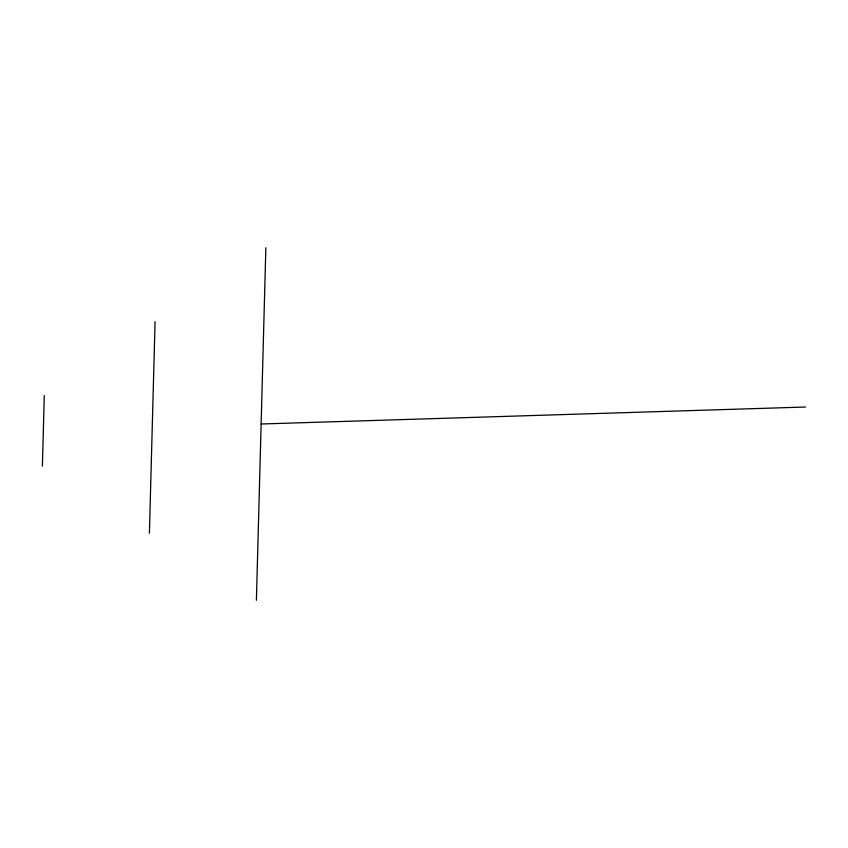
<?xml version="1.0" encoding="UTF-8"?>
<svg xmlns="http://www.w3.org/2000/svg" width="848" height="848" viewBox="0 0 848 848"><rect width="100%" height="100%" fill="white"/><g stroke="black" fill="none" stroke-linecap="round" stroke-linejoin="round"><path stroke-width="1.27" d="M42.4 466.04L44.287 395.539M149.407 533.148L155.078 321.646M256.403 600.257L265.859 247.743M261.131 424L805.6 407.019"/></g></svg>
